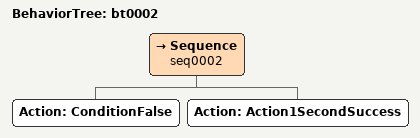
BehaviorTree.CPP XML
<root>

  <BehaviorTree ID="bt0002">
    <Sequence name="seq0002">
      <Action ID="ConditionFalse" />
      <Action ID="Action1SecondSuccess" />
    </Sequence>
  </BehaviorTree>

</root>
